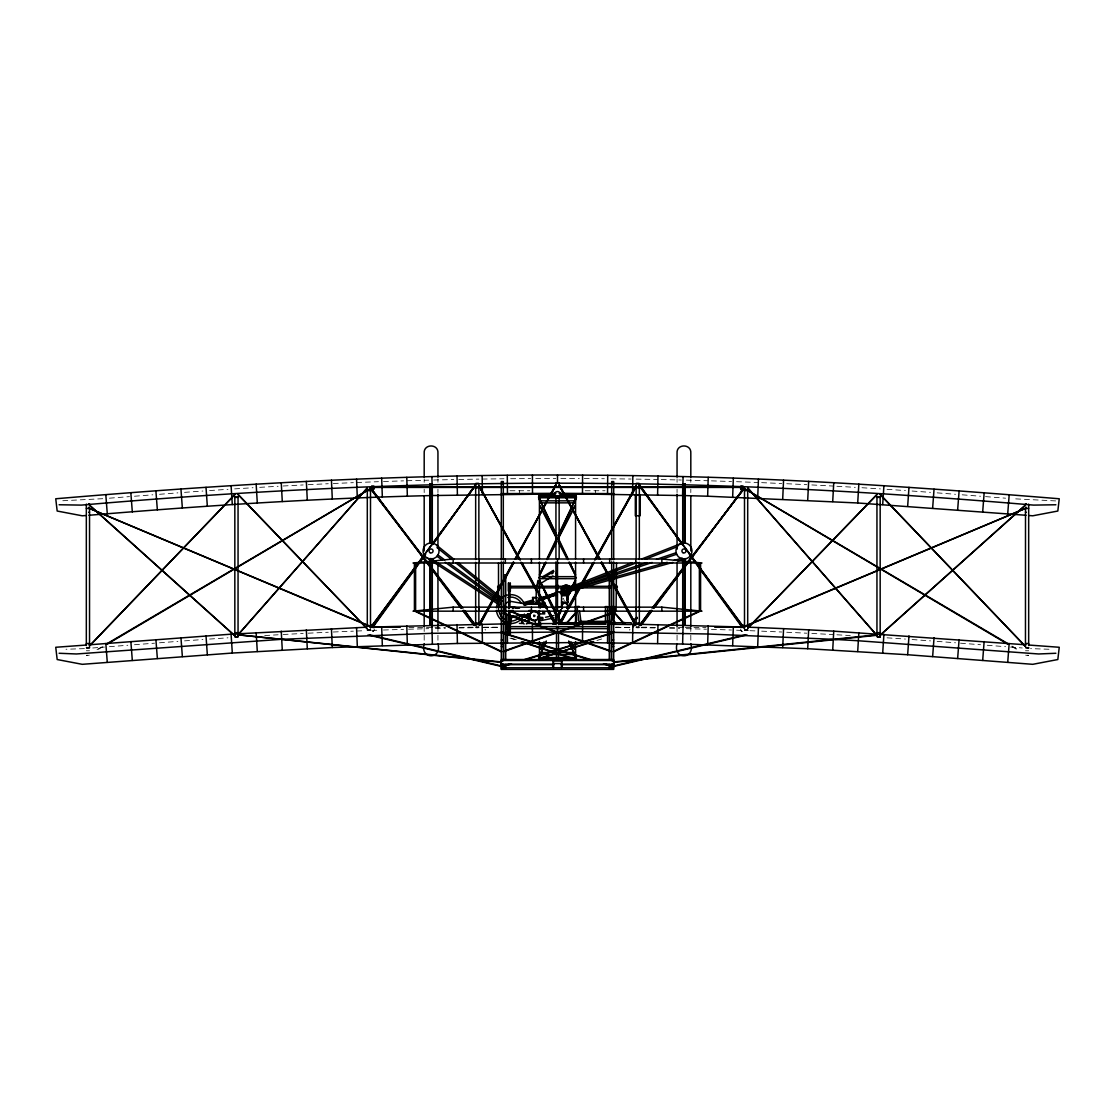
<?xml version="1.0" encoding="UTF-8"?>
<svg xmlns="http://www.w3.org/2000/svg" width="1115" height="1115" viewBox="0 0 1115 1115"><rect width="100%" height="100%" fill="white"/><g stroke="black" fill="none" stroke-linecap="round" stroke-linejoin="round"><path stroke-width="0.75" stroke-dasharray="5 3.75" d="M564.079 600.79L564.357 600.037M373.706 631.257C370.11 631.634 376.145 631.257 373.915 628.567M97.019 649.613L102.998 646.073M98.496 649.292L102.984 646.644M741.294 631.257C745.182 631.271 738.688 632.038 741.085 628.567M87.137 655.035L86.329 655.62L89.325 655.16M596.929 640.498L603.494 638.393M562.796 599.271L563.591 599.131M102.747 498.698L59.346 500.914M109.423 498.182L129.465 496.621M134.469 496.231L152.825 494.809M159.501 494.293L177.87 492.858M84.392 648.623L66.022 649.251M92.74 647.982L104.42 647.076M109.423 646.686L127.793 645.264M134.469 644.735L154.497 643.188M159.501 642.798L177.87 641.376M184.546 492.356L202.916 491.032M184.546 640.874L202.916 639.536M209.592 490.558L227.962 489.318M209.592 639.062L227.962 637.822M234.652 488.886L253.021 487.729M259.711 487.339L278.095 486.279M264.729 635.55L278.095 634.783M283.112 486.001L303.169 484.941M283.112 634.505L303.169 633.445M308.186 484.69L328.256 483.729M308.186 633.195L328.256 632.247M333.274 483.506L353.344 482.656M333.274 632.01L353.344 631.16M356.688 482.502L378.445 481.694M356.688 631.02L365.051 630.7M371.755 630.449L378.445 630.198M383.462 481.513L403.546 480.858M383.462 630.017L403.546 629.362M406.891 480.746L428.648 480.147M408.564 629.208L428.648 628.665M433.665 480.021L453.749 479.575M435.338 628.498L445.387 628.275M458.767 479.464L478.865 479.115M458.767 627.982L473.833 627.717M482.21 479.06L503.966 478.781M482.21 627.564L498.949 627.355M510.67 478.725L530.754 478.572M535.771 478.544L555.827 478.502M509.959 490.753L529.834 490.753M585.166 490.753L605.041 490.753M468.063 627.188L473.262 627.188M483.687 627.188L499.325 627.188M615.675 627.188L619.159 627.188M641.738 627.188L646.937 627.188M408.954 627.48L433.289 627.48M435.017 627.48L445.443 627.48M459.338 627.48L473.234 627.48M483.659 627.48L499.297 627.48M615.703 627.48L631.341 627.48M641.766 627.48L655.662 627.48M669.558 627.48L683.453 627.48M685.195 627.48L706.046 627.48M485.053 629.348L485.457 630.073M629.947 629.348L629.543 630.073M86.329 650.77L89.534 650.77M1025.466 650.77L1028.671 650.77M560.845 478.502L579.229 478.544M584.246 478.572L604.33 478.725M611.034 478.781L631.118 479.032M616.051 627.355L631.118 627.55M636.135 479.115L657.906 479.492M641.167 627.717L657.906 628.01M661.251 479.575L681.335 480.021M669.613 628.275L679.662 628.498M1055.654 500.914L1012.253 498.698M1048.978 649.251L1030.608 648.623M686.352 480.147L708.109 480.746M686.352 628.665L706.436 629.208M711.454 480.858L731.538 481.513M711.454 629.362L731.538 630.017M736.555 481.694L758.312 482.502M736.555 630.198L743.245 630.449M749.949 630.7L758.312 631.02M761.657 482.656L781.726 483.506M761.657 631.16L781.726 632.01M786.744 483.729L806.814 484.69M786.744 632.247L806.814 633.195M811.832 484.941L833.56 486.084M811.832 633.445L833.56 634.588M836.905 486.279L855.289 487.339M836.905 634.783L850.271 635.55M861.979 487.729L880.348 488.886M887.038 489.318L905.408 490.558M887.038 637.822L905.408 639.062M912.084 491.032L930.454 492.356M912.084 639.536L930.454 640.874M937.13 492.858L955.499 494.293M962.175 494.809L980.531 496.231M985.535 496.621L1005.577 498.182M937.13 641.376L955.499 642.798M960.503 643.188L980.531 644.735M987.207 645.264L1005.577 646.686M1010.58 647.076L1022.26 647.982M562.796 598.574L563.591 598.713M511.506 638.142L518.071 640.317M509.862 638.087L518.071 640.79M1025.675 655.16L1028.671 655.62L1027.863 655.035M1012.002 646.073L1017.981 649.613M1012.016 646.644L1016.504 649.292M690.812 478.865L690.812 482.293M690.812 489.137L690.812 492.565M690.812 626.477L690.812 641.906M677.056 478.865L677.056 482.293M677.056 489.137L677.056 492.565M677.056 626.477L677.056 641.906M595.535 490.753L595.535 493.973M519.465 490.753L519.465 493.973M437.944 478.865L437.944 482.293M437.944 489.137L437.944 492.565M437.944 626.477L437.944 641.906M424.188 478.865L424.188 482.293M424.188 489.137L424.188 492.565M424.188 626.477L424.188 641.906"/><path stroke-width="1.5" d="M429.86 483.757L429.86 543.339L429.86 483.743L431.073 485.875M432.272 558.601L432.272 626.895L432.272 558.685M432.272 483.701L432.272 543.339L432.272 483.701L431.923 485.234M682.728 483.701L682.728 543.339L682.728 483.701L683.077 485.234M685.14 483.743L685.14 543.339L685.14 483.757L683.927 485.875M682.868 485.917L682.617 495.534L582.49 494.029L582.587 475.115C406.696 473.764 230.944 483.826 55.75 498.767L57.172 511.032L82.245 515.799L85.59 515.548M1029.201 645.069L1059.25 647.271L1057.828 659.536L1032.755 664.317L907.666 654.728L807.706 648.721L682.617 644.038L582.49 642.533L582.546 632.916M831.623 639.243L707.969 634.003L582.546 631.801L582.574 627.898M582.574 627.132L582.587 624.288M607.536 494.21L607.619 484.607M1055.891 504.761L1033.577 505.109C891.902 493.039 749.851 484.663 607.633 483.492L607.717 475.311L582.587 475.115M607.536 642.728L607.619 633.111M607.633 631.996L607.675 628.093M607.689 627.313L607.717 624.484M556.747 535.102L539.576 499.227L556.747 536.217M568.706 640.958L575.424 656.108L568.706 642.073M632.567 494.53L632.707 484.914M632.721 483.799L632.846 475.617L607.717 475.311M632.567 643.034L632.846 624.135L745.057 627.076M657.599 494.962L657.975 476.063C791.971 478.349 925.715 487.854 1059.25 498.767L1057.828 511.032L1032.755 515.799L1029.41 515.548M657.599 643.48L657.975 624.567M682.896 484.802L683.091 476.621M682.617 644.038L683.091 625.139M1026.079 515.283L857.7 502.976L707.649 496.217L708.22 477.318M707.649 644.721L707.941 635.118M707.969 634.003L708.22 625.822M544.691 612.874L544.482 611.619M732.666 497.025L733.336 478.126M732.666 645.543L733.336 626.644M757.684 497.973L758.451 479.074M757.684 646.477L758.451 627.578L748.402 627.201M782.702 499.032L783.134 489.429M783.19 488.314L783.552 480.147M782.702 647.536L783.552 628.651L758.451 627.578M807.706 500.217L808.654 481.332M807.706 648.721L808.654 629.836L783.552 628.651M832.71 501.527L833.755 482.656M832.71 650.045L833.24 640.442M833.295 639.327L833.755 631.16L1025.87 644.804M857.7 502.976L858.843 484.091M857.7 651.481L858.285 641.878M1055.891 653.265L1038.609 653.975L858.341 640.763L858.843 632.609M372.535 627.188L89.493 508.426L372.48 627.48M882.69 504.538L883.317 494.935M883.387 493.834L883.916 485.666M882.69 653.042L883.916 634.17M545.556 562.74L539.576 575.215L544.803 563.187M546.294 642.073L539.576 656.108L546.294 640.958M558.253 535.102L575.424 499.227L558.253 536.217M572.441 587.48L575.424 580.121L572.441 586.365M86.329 508.301L89.534 508.649M907.666 506.224L908.99 487.353M907.666 654.728L908.335 645.139M908.418 644.024L908.99 635.871M563.005 593.194L562.74 592.065M562.754 592.706L564.232 591.229M564.915 592.553L564.176 591.173M567.354 588.107L567.66 586.95L569.305 586.894M569.514 587.953L569.249 586.825M932.642 508.036L934.049 489.178M932.642 656.54L934.049 637.682M957.632 509.973L958.384 500.384M958.468 499.283L959.095 491.116M957.632 658.477L958.384 648.902M958.468 647.787L959.095 639.634M982.677 511.924L984.141 493.067M982.677 660.428L983.416 650.839M983.5 649.724L984.141 641.571M1007.709 513.862L1009.173 495.004M1007.709 662.366L1009.173 643.522M536.287 587.87L536.106 604.274M556.747 615.996L539.576 580.121L552.273 607.759M569.444 562.74L575.424 575.215L570.197 563.187M501.304 662.394L237.829 634.797L501.304 661.906M877.198 634.783L613.696 661.906M615.591 622.728L613.487 620.344L615.201 606.672L613.194 606.672L611.187 622.728L610.281 621.71M538.629 617.055A4.418 4.418 0 0 1 531.242 619.048A4.418 4.418 0 0 1 533.221 611.661A4.418 4.418 0 0 1 538.629 617.055L538.183 618.128L538.629 614.769M544.106 612.985L544.12 611.745M568.329 589.445L568.329 590.574M371.379 625.417L372.103 624.609L374.431 625.417M740.569 625.417L741.294 624.609L743.621 625.417M636.177 486.001L595.968 559.34M742.52 627.48L1025.507 508.426L1025.466 645.585M1025.493 508.649L1028.671 508.301M565.04 586.755L566.685 585.71M565.263 592.664L565.653 594.309M566.991 587.354L566.991 586.156M566.991 593.863L566.991 592.664M542.949 612.985L542.949 611.619M742.451 487.353L1009.005 644.317M561.667 590.044L562.281 589.068M538.183 618.616L538.183 617.822M538.545 618.323L537.778 619.327L539.019 617.166M536.803 585.905L538.796 582.392M547.047 558.504L556.747 538.224M547.047 559.619L556.747 539.339M554.517 623.801L556.747 619.118M558.253 615.996L561.235 609.752M567.214 597.278L570.197 591.034M555.256 623.355L556.747 620.233M561.235 610.881L558.253 617.111L558.141 614.936M567.214 598.393L570.95 590.602M540.357 572.608L545.806 561.988M547.367 558.963L556.72 540.747M558.281 537.723L574.643 505.848M540.357 573.668L545.806 563.047M548.148 558.49L556.72 541.806M558.281 538.768L574.643 506.907M540.357 648.428L543.479 642.365M552.831 624.149L556.72 616.567M558.281 613.529L559.841 610.504M566.852 596.846L569.974 590.769M571.521 587.744L574.643 581.668M540.357 649.488L544.245 641.892M553.597 623.689L556.72 617.626M558.281 614.588L560.622 610.03M566.852 597.891L570.755 590.309M572.302 587.271L574.643 582.727M563.005 586.825L562.74 587.953M564.957 588.051L563.591 588.804L562.796 587.898M569.249 593.194L569.514 592.065M479.701 624.456L487.157 610.783M488.816 607.731L513.667 562.113M515.325 559.075L555.939 484.565L516.161 558.559M479.701 625.473L513.667 563.117M559.981 623.843L579.229 588.804M580.901 585.765L593.459 562.908M595.131 559.869L636.135 485.234L636.135 486.823L595.48 559.312M560.817 623.313L567.507 611.132M569.18 608.079L580.901 586.755M582.574 583.716L594.295 562.392M513.207 562.085L478.865 624.874L513.207 563.075M514.893 559.061L555.939 485.206L515.729 558.545M565.849 611.187L559.061 624.247L566.685 610.658M567.535 608.163L592.943 562.866M594.63 559.841L636.191 486.224M568.385 607.633L593.793 562.336M498.503 610.839L499.297 610.839L498.503 610.839L498.503 563.005M616.497 563.005L616.093 611.09M564.859 592.497L564.009 593.347M569.458 587.898L568.608 588.748M637.278 617.375L633.571 619.842L633.445 626.714L634.184 620.093L637.376 618.379M373.567 625.487L424.606 555.047M432.773 543.786L475.659 484.607L432.773 544.594M374.584 624.902L425.637 554.462M537.89 580.469L537.109 585.222M640.386 625.529L651.829 610.337M653.92 607.577L744.499 487.45L653.92 608.372M641.418 624.944L651.829 611.132M508.733 607.884L509.625 607.006M649.961 610.978L639.341 625.571L651.021 610.379M652.094 608.219L744.499 488.077L653.153 607.619M639.299 485.304L744.499 628.4L639.341 486.056L639.341 484.607L682.227 543.786M370.459 488.133L462.906 608.219M566.615 594.309L566.615 592.218M567.312 622.728L575.856 613.041M574.657 622.728L576.762 620.344L575.061 606.672L579.047 606.421M542.866 613.083L542.81 611.508M556.929 570.796L556.956 572.873M556.942 614.936L556.942 617.027M561.835 589.528L563.479 589.152M563.925 590.49L562.281 590.95L561.667 589.974M568.329 589.528L570.42 589.528M568.329 590.49L570.42 590.49M541.792 582.769L552.984 575.939M542.587 576.831L553.43 570.378M543.186 577.849L553.974 571.424M551.744 573.877L553.082 573.082M105.995 644.317L372.549 487.353M107.472 643.996L372.075 487.729M475.868 483.38L478.656 483.339M562.95 586.894L564.065 586.615M569.305 593.138L568.19 593.403M636.344 483.339L639.132 483.38M613.696 651.258L699.119 611.173M613.696 651.801L700.248 611.173M88.74 508.008L89.534 507.52L88.74 507.325M591.995 641.599L540.831 658.185L593.64 641.543M414.418 563.005L414.418 611.062L415.616 610.936L415.616 563.005M742.465 627.188L1025.466 508.356M524.036 605.194L533.695 601.403M538.531 599.508L556.246 592.539M564.302 589.389L567.521 588.121M570.741 586.852L631.954 562.81M641.627 559.019L681.892 543.2A8.028 8.028 0 0 1 691.718 553.04A8.028 8.028 0 0 1 678.282 556.636A8.028 8.028 0 0 1 681.878 543.2M537.318 601.682L556.65 594.1M559.869 592.832L637.195 562.476M645.237 559.312L677.46 546.657M503.311 651.271L611.689 612.915M503.311 651.787L611.689 613.431M525.221 603.41L531.785 601.208M538.35 599.006L556.399 592.943M571.173 587.981L574.448 586.88M577.737 585.779L646.658 562.629M656.498 559.326L676.192 552.706M525.75 604.929L530.67 603.285M537.235 601.069L555.284 595.006M565.138 591.703L652.122 562.49M661.976 559.186L676.735 554.225M565.57 585.71L567.075 586.156M565.57 592.218L566.685 592.218M503.311 665.934L509.889 663.941M524.663 659.453L611.689 632.986M503.311 666.436L511.52 663.941M526.308 659.453L611.689 633.487M573.89 658.728L523.005 641.933M523.423 602.658L533.444 599.842M538.461 598.434L556.859 593.278M560.19 592.344L667.188 562.336M673.864 560.469L682.227 558.127M523.939 604.163L533.974 601.347M537.318 600.414L557.375 594.783M560.72 593.849L672.721 562.448M677.739 561.04L686.087 558.699M558.336 497.764L559.145 497.541L559.145 558.434M88.74 504.189L89.534 503.882L88.74 503.687M613.696 665.948L745.196 634.853M613.696 666.436L747.008 634.923M568.775 589.152L569.974 589.152M699.384 563.005L699.384 610.936L700.582 611.062L700.582 563.005M700.582 611.062L699.384 610.936M545.528 617.278L554.016 615.508M538.503 621.153L554.155 617.891M556.733 482.628C554.043 483.171 561.04 483.171 558.336 482.628M476.467 627.104C473.777 627.634 480.746 627.508 478.07 627.076M511.339 611.438L509.625 611.187M533.291 611.243L535.576 611.257L530.782 610.365M510.823 616.72L530.294 614.309M556.733 626.449C554.057 626.923 561.026 626.923 558.336 626.449M575.563 610.658L575.438 612.915L567.131 622.323L564.901 622.728M498.907 611.02L498.907 611.09M616.093 610.95L616.497 610.839M636.93 627.076C634.254 627.508 641.223 627.634 638.533 627.104M1026.26 503.687L1025.466 503.882L1026.26 504.189M537.374 619.299L542.796 618.741L542.796 617.529L537.374 617.139M613.696 662.394L877.198 635.271M453.15 558.991L413.01 563.005L701.99 563.005L661.85 558.991L453.15 558.991L453.15 563.005M453.15 607.159L413.01 611.173L701.99 611.173L661.85 607.159L453.15 607.159L453.15 611.173M88.921 515.283C202.665 505.792 316.59 498.266 430.711 495.576M85.799 645.069L55.75 647.271L57.172 659.536L82.245 664.317L232.31 653.042L332.298 647.536L457.401 643.48L582.49 642.533M89.13 644.804L231.084 634.17L366.598 627.201M564.065 593.403L562.95 593.138M280.032 639.425L76.391 653.975L59.109 653.265M607.633 483.492C431.993 481.443 256.38 489.931 81.423 505.109L59.109 504.761M1026.26 507.325L1025.535 507.464L1026.26 508.008M283.377 639.243L432.104 633.306L582.546 631.801M557.5 611.09L557.5 558.991M369.943 627.076L507.283 623.815M554.183 493.973L432.383 495.534L432.132 485.917M501.304 483.492L503.311 483.464M501.304 493.638L555.827 493.318M501.304 631.884L503.311 631.87M557.5 623.564L532.413 623.62L532.426 627.132M555.939 486.405L556.733 486.405M558.336 486.405L559.145 486.405M371.63 486.697L374.194 486.697M740.806 486.697L743.37 486.697M374.18 486.948L740.82 486.948M476.467 487.046L475.659 487.046L475.659 559.549M478.07 487.046L478.865 487.046L478.865 559.549M555.939 487.074L559.145 487.074M636.93 487.046L636.135 487.046L636.135 559.549M638.533 487.046L639.341 487.046L639.341 559.549M374.305 487.422L740.695 487.422M475.659 487.715L478.865 487.715M636.135 487.715L639.341 487.715M369.692 489.959L370.501 489.959L370.501 626.323M745.308 489.959L744.499 489.959L744.499 626.323M367.295 490.628L370.501 490.628M744.499 490.628L747.705 490.628M517.374 493.973L555.577 493.973M559.423 493.973L597.626 493.973M554.113 494.363L538.88 494.363L538.88 496.9L540.19 496.9M560.887 494.363L576.12 494.363L576.12 496.9L574.81 497.179M539.507 495.771L575.493 495.771M538.88 496.44L540.19 497.179M576.12 496.44L574.866 497.179L540.134 497.179M235.641 496.691L234.833 496.691L234.833 634.783L235.641 634.783M237.244 496.691L238.053 496.691L238.053 633.055M877.756 496.691L876.948 496.691L876.948 633.055M879.359 496.691L880.167 496.691L880.167 634.783L879.359 634.783M234.833 497.36L238.053 497.36M876.948 497.36L880.167 497.36M539.507 497.778L575.493 497.778L575.354 495.771M539.507 500.844L575.493 500.844M539.646 502.851L575.354 502.851M88.74 512.231L89.534 512.231M1025.466 512.231L1026.26 512.231M555.939 573.431L556.733 573.431M539.507 576.664L575.493 576.664L575.493 578.671L539.507 578.671M538.629 577.668L539.423 577.668M575.577 577.668L576.371 577.668M503.715 577.904L505.722 577.904M609.278 577.904L611.285 577.904M510.336 586.281L611.689 586.281M498.503 586.685L499.297 586.685M557.096 586.685L557.904 586.685M615.703 586.685L616.497 586.685M498.503 587.089L499.297 587.089M557.096 587.089L557.904 587.089M615.703 587.089L616.497 587.089M498.503 587.48L499.297 587.48M557.096 587.48L557.904 587.48M615.703 587.48L616.497 587.48M510.336 587.884L611.689 587.884M498.503 588.218L499.297 588.246M557.096 588.246L557.904 588.218M615.703 588.246L616.497 588.218M557.542 591.898L561.556 591.898L561.556 608.316M561.556 594.908L567.981 594.908L567.981 602.936L561.556 602.936M561.556 595.703L567.981 595.703M532.496 597.459L536.872 597.459M532.496 597.863L536.942 597.863M561.556 602.128L567.981 602.128M527.688 602.671L528.482 602.671M532.496 602.671L533.304 602.671M526.879 603.076L537.165 603.076M538.001 603.076L545.319 603.076M545.319 604.274L526.879 604.274L512.802 601.724A7.624 7.624 0 0 0 505.43 603.703M539.521 605.083L544.747 605.083M539.521 606.685L544.747 606.685M539.521 613.905L544.747 613.905M522.224 615.173L523.827 615.173M526.656 615.173L529.067 615.173M526.768 617.18L529.067 617.18M526.768 617.389L529.067 617.389M522.642 621.403L521.834 622.602M527.451 621.403L528.663 621.403L528.663 622.602M580.762 621.348L609.487 621.348M522.642 622.602L521.43 623.41M527.841 622.602L529.067 623.41M555.939 622.407L559.145 622.407M475.659 623.048L478.865 623.048M505.611 622.923L506.405 622.923M539.521 622.923L540.329 622.923M636.135 623.048L639.341 623.048M521.43 623.243L523.046 623.243M527.451 623.243L529.067 623.243M505.611 623.327L506.405 623.327M519.423 623.41L523.046 623.41M527.451 623.41L531.075 623.41M367.295 625.961L370.501 625.961M744.499 625.961L747.705 625.961M374.278 627.188L400.327 627.188M714.673 627.188L740.722 627.188M234.833 632.679L238.053 632.679M876.948 632.679L880.167 632.679M501.304 639.954L503.311 639.954M611.689 639.954L613.696 639.954M86.329 643.522L89.534 643.522M1025.466 643.522L1028.671 643.522M501.304 644.08L503.311 644.08M611.689 644.08L613.696 644.08M501.304 646.519L503.311 646.519M611.689 646.519L613.696 646.519M539.646 652.484L575.354 652.484M539.507 654.491L575.493 654.491M539.507 657.557L575.493 657.557L575.493 659.564M540.134 658.157L574.866 658.157M501.304 659.523L613.696 659.523M501.304 660.498L613.696 660.498M502.712 661.376L500.844 661.376L500.844 664.582L503.311 664.582L501.304 664.122M612.288 661.376L614.156 661.376L614.156 664.582L611.689 664.582L613.696 664.122M553.486 663.592L561.514 663.592M501.304 664.317L553.179 664.317M561.821 664.317L613.696 664.317M505.987 664.582L554.071 664.582M560.929 664.582L609.013 664.582M553.486 667.272L553.082 660.498M561.514 667.272L561.918 660.498M501.304 667.787L613.696 667.787M559.173 493.318L613.696 493.638M560.845 493.973L582.49 494.029M559.005 623.731L574.169 623.773M606.044 624.233L559.005 623.996L559.005 622.728L631.243 622.728L631.243 624.539L607.717 624.247M611.689 631.87L613.696 631.884M611.689 483.464L613.696 483.492M632.846 475.617L657.975 476.063M684.289 495.576L707.649 496.217M808.654 629.836L833.755 631.16M834.968 639.425L858.341 640.763M564.232 588.79L563.117 588.413M569.458 592.121L568.093 591.173L567.34 592.553M611.215 606.421L613.194 606.672M614.7 610.658L614.825 612.915L623.132 622.323L625.348 622.728M517.82 608.358L510.823 607.09L509.416 607.675A2.007 2.007 0 0 0 509.095 608.093M519.506 608.26L511.45 606.769L512.51 607.368M529.067 610.449L535.493 611.647M562.88 591.006L561.835 590.49M415.616 610.936L414.418 611.062M369.804 634.853L501.304 665.948M367.992 634.923L501.304 666.436M556.733 497.764L555.939 497.541A3.206 3.206 0 0 1 555.939 491.98A3.206 3.206 0 0 1 560.747 494.767A3.206 3.206 0 0 1 555.939 497.541L555.939 558.434M503.311 632.986L590.337 659.453M605.111 663.941L611.689 665.934M503.311 633.487L588.692 659.453M603.48 663.941L611.689 666.436M566.169 594.462L565.18 593.863M521.36 641.878L573.89 659.202M503.311 612.915L611.689 651.271M503.311 613.431L611.689 651.787M510.196 611.424L533.123 620.567M532.928 620.065L509.82 610.825M533.012 620.525L530.893 619.243M415.881 611.173L501.304 651.258M414.752 611.173L501.304 651.801M568.093 588.845L567.298 588.051M742.924 487.729L1007.528 643.996M564.009 586.671L564.901 588.107M568.246 593.347L567.354 591.912M430.78 558.448L498.642 602.616M426.961 557.862L497.875 604.009M437.833 554.894L444.76 559.953M448.927 562.977L500.259 600.4M436.899 556.204L442.446 560.246M445.22 562.267L499.339 601.71M436.648 545.221L454.014 559.34M458.028 562.601L502.126 598.434M436.982 547.563L451.659 559.479M455.659 562.727L500.997 599.563M614.393 613.041L622.951 622.728M465.039 610.978L475.659 625.571L463.979 610.379M461.847 607.619L370.501 488.872L370.501 487.45L461.08 607.577M463.171 610.337L474.614 625.529M461.08 608.372L370.431 487.757M463.171 611.132L473.582 624.944M690.394 555.047L741.433 625.487M682.227 544.594L639.271 484.927M689.363 554.462L740.416 624.902M520.37 559.841L478.865 485.847L519.52 559.312M522.057 562.866L547.465 608.163M549.151 611.187L555.981 624.191L548.315 610.658M521.207 562.336L546.615 607.633M600.107 559.061L559.061 485.206L599.271 558.545M601.793 562.085L636.135 624.874L601.793 563.075M519.911 559.869L478.865 485.22L519.074 559.34M521.583 562.908L536.663 590.337M538.336 593.375L555.089 623.843M520.747 562.392L536.663 591.326M538.336 594.379L545.876 608.079M547.563 611.132L554.253 623.313M599.703 559.103L559.145 484.635L598.88 558.587M601.361 562.141L608.818 575.828M611.299 580.385L626.198 607.745M627.857 610.783L635.299 624.456M601.361 563.159L635.299 625.473M540.357 505.848L556.72 537.723M558.281 540.747L567.633 558.963M569.194 561.988L574.643 572.608M540.357 506.907L556.72 538.768M558.281 541.806L566.852 558.49M569.194 563.047L574.643 573.668M541.137 583.187L556.72 613.529M558.281 616.567L562.169 624.149M571.521 642.365L574.643 648.428M540.357 582.727L556.72 614.588M558.281 617.626L561.403 623.689M570.755 641.892L574.643 649.488M539.521 606.769L540.287 608.163M558.253 538.224L567.953 558.504M558.253 539.339L567.953 559.619M558.253 619.118L560.483 623.801M553.765 610.881L556.009 615.55M558.253 620.233L559.744 623.355M579.633 611.201L580.831 620.734L579.075 622.728L577.068 606.672M575.424 499.227L575.424 500.342M575.424 580.121L575.424 581.236M539.576 574.1L539.576 575.215M539.576 654.993L539.576 656.108M155.905 491.116L156.532 499.283M156.616 500.384L157.368 509.973M155.905 639.634L156.532 647.787M156.616 648.902L157.368 658.477M130.859 493.067L132.323 511.924M130.859 641.571L131.5 649.724M131.584 650.839L132.323 660.428M105.827 495.004L107.291 513.862M105.827 643.522L107.291 662.366M180.951 489.178L182.358 508.036M180.951 637.682L182.358 656.54M206.01 487.353L207.334 506.224M206.01 635.871L206.582 644.024M206.665 645.139L207.334 654.728M575.424 574.1L575.424 575.215M575.424 654.993L575.424 656.108M539.576 499.227L539.576 500.342M539.576 580.121L539.576 581.236M231.084 485.666L231.613 493.834M231.683 494.935L232.31 504.538M231.084 634.17L232.31 653.042M256.157 484.091L257.3 502.976M256.157 632.609L256.659 640.763M256.715 641.878L257.3 651.481M281.245 482.656L282.29 501.527M281.245 631.16L281.705 639.327M281.76 640.442L282.29 650.045M306.346 481.332L307.294 500.217M306.346 629.836L307.294 648.721M331.448 480.147L331.81 488.314M331.866 489.429L332.298 499.032M331.448 628.651L332.298 647.536M356.549 479.074L357.316 497.973M356.549 627.578L357.316 646.477M381.664 478.126L382.334 497.025M381.664 626.644L382.334 645.543M406.78 477.318L407.351 496.217M406.78 625.822L407.031 634.003M407.059 635.118L407.351 644.721M431.909 476.621L432.104 484.802M431.909 625.139L432.383 644.038M457.025 476.063L457.401 494.962M457.025 624.567L457.401 643.48M482.154 475.617L482.279 483.799M482.293 484.914L482.433 494.53M482.154 624.135L482.433 643.034M507.283 475.311L507.367 483.492M507.381 484.607L507.464 494.21M507.283 624.484L507.311 627.313M507.325 628.093L507.367 631.996M507.381 633.111L507.464 642.728M532.413 475.115L532.51 494.029M532.426 627.898L532.454 631.801M532.454 632.916L532.51 642.533M1028.671 504.119L1028.671 645.585M747.705 489.959L747.705 626.323M690.812 477.15L690.812 453.178C691.537 443.561 676.317 443.561 677.056 453.178L677.056 477.15M690.812 495.994L690.812 550.963M690.812 563.005L690.812 626.477M690.812 643.606C695.314 659.857 672.54 659.857 677.056 643.606M677.056 494.279L677.056 549.235M677.056 563.005L677.056 626.477M661.85 558.991L661.85 563.005M661.85 607.159L661.85 611.173M639.341 562.322L639.341 625.153M636.135 562.322L636.135 623.424M635.773 558.991L635.773 563.005M635.773 607.159L635.773 611.173M617.306 586.281L617.306 587.884M615.703 585.082L615.703 589.096M613.696 559.8L613.696 481.555L611.689 481.555L611.689 559.8M613.696 561.849L613.696 669.404L501.304 669.404L501.304 561.849M611.689 561.835L611.689 659.759M611.689 665.641L611.689 667.787M611.285 659.509L611.285 574.852L609.278 574.852L609.278 659.564M611.285 664.303L611.285 667.787M609.682 558.991L609.682 563.005M609.682 607.159L609.682 611.173M609.278 664.331L609.278 667.787M607.466 621.919L607.466 606.574L605.459 606.574L605.459 621.919M583.591 558.991L583.591 563.005M583.591 607.159L583.591 611.173M574.866 498.154A207.599 28.892 0 0 1 575.577 494.767L575.577 558.671M575.577 562.127L575.577 586.309M575.577 589.765L575.577 622.574M575.577 641.571L575.577 658.84M562.322 665.181L562.322 665.976M561.514 667.578L561.514 660.791L553.486 660.791L553.486 667.578M559.145 610.63L559.145 617.585L555.939 617.585L555.939 561.918M558.504 659.174L558.504 631.592L557.5 631.592L556.496 631.592L556.496 659.174M557.904 585.082L557.904 589.096M557.5 475.06L557.5 483.241M557.5 627.843L557.5 631.745M557.096 585.082L557.096 589.096M552.678 665.181L552.678 665.976M539.646 495.771L539.646 497.778M540.134 498.154A207.599 28.892 0 0 0 539.423 494.767L539.423 558.671M539.423 562.127L539.423 607.034M539.423 610.49L539.423 624.302M539.423 641.571L539.507 659.564M538.921 603.076L538.921 607.773M538.921 611.201L538.921 623.327L540.928 623.327L540.928 624.121L535.312 624.135L535.312 620.191M532.942 597.459L532.942 603.076M532.705 597.863L532.705 603.076M531.409 558.991L531.409 563.005M531.409 607.159L531.409 611.173M528.259 613.724L528.259 614.978M528.259 617.389L528.259 622.602M527.451 613.766L527.451 614.978M522.238 618.727L522.238 622.602M510.628 624.316L510.628 620.275A3.986 3.986 0 0 1 514.015 616.274A4.976 4.976 0 0 0 510.628 621.877M510.336 583.075L510.336 591.103M510.336 621.626L510.336 633.668M509.931 583.075L509.931 607.382M509.931 610.783L509.931 633.668M508.733 583.075L508.733 607.382M508.733 610.783L508.733 633.668M508.329 583.075L508.329 591.103M508.329 621.626L508.329 633.668M507.018 623.327L507.018 615.703A7.624 7.624 0 0 1 505.43 614.49M505.722 659.564L505.722 574.852L503.715 574.852L503.715 659.509M505.722 664.331L505.722 667.787M505.318 558.991L505.318 563.005M505.318 607.159L505.318 611.173M503.715 664.303L503.715 667.787M503.311 559.8L503.311 481.555L501.304 481.555L501.304 559.8M503.311 561.835L503.311 659.759M503.311 665.641L503.311 667.787M501.471 667.787L501.471 669.404M499.297 585.082L499.297 589.096M497.694 586.281L497.694 587.884M479.227 558.991L479.227 563.005M479.227 607.159L479.227 611.173M478.865 562.322L478.865 623.424M475.659 562.322L475.659 625.153M437.944 477.15L437.944 453.178C438.683 443.561 423.463 443.561 424.188 453.178L424.188 477.15M437.944 494.279L437.944 547.521M437.944 563.005L437.944 626.477M437.944 643.606C442.46 659.857 419.686 659.857 424.188 643.606M424.188 495.994L424.188 550.963M424.188 563.005L424.188 626.477M367.295 489.959L367.295 626.323M89.534 508.301L89.534 645.585M86.329 504.119L86.329 645.585M524.231 623.982A3.916 3.916 0 0 1 522.043 617.947A3.916 3.916 0 0 1 528.454 617.947A3.916 3.916 0 0 1 526.266 623.982M371.42 488.718A1.505 1.505 0 0 1 374.389 488.718M740.611 488.718A1.505 1.505 0 0 1 743.58 488.718M743.58 625.808A1.505 1.505 0 0 1 740.611 625.808M374.389 625.808A1.505 1.505 0 0 1 371.42 625.808M512.914 610.295A2.411 2.411 0 0 1 508.733 610.295M508.496 608.469A2.411 2.411 0 0 1 513.151 608.469M512.245 610.518A2.007 2.007 0 0 1 509.402 610.518M511.339 607.159A2.007 2.007 0 0 1 512.566 608.093M511.632 610.49A1.603 1.603 0 0 1 510.029 610.49M504.217 612.902A7.624 7.624 0 0 1 503.464 611.062M503.464 607.118A7.624 7.624 0 0 1 504.217 605.278M521.235 615.104A12.014 12.014 0 0 1 510.823 621.111M504.816 619.494A12.014 12.014 0 0 1 499.227 612.205M499.227 605.989A12.014 12.014 0 0 1 502.335 600.595M507.715 597.487A12.014 12.014 0 0 1 521.235 603.09M524.398 614.031A14.439 14.439 0 0 1 496.44 610.351M496.44 607.842A14.439 14.439 0 0 1 524.775 605.361M566.838 597.724A2.397 2.397 0 0 1 566.838 600.121M567.201 597.515A2.815 2.815 0 0 1 567.201 600.33M562.49 608.414A3.206 3.206 0 0 1 562.49 603.87A3.206 3.206 0 0 1 567.033 603.87A3.206 3.206 0 0 1 567.033 608.414M565.835 603.55A2.801 2.801 0 0 1 566.741 608.121M562.169 605.069A2.801 2.801 0 0 1 563.688 603.55M540.134 657.181A207.599 28.892 0 0 1 540.231 658.031M538.977 659.718A207.599 28.892 0 0 1 538.977 656.331M538.977 499.004A207.599 28.892 0 0 1 539.423 494.767M574.769 658.031A207.599 28.892 0 0 1 574.866 657.181M576.023 656.331A207.599 28.892 0 0 1 576.023 659.718M575.577 494.767A207.599 28.892 0 0 1 576.023 499.004M429.86 558.601L429.86 625.222L429.86 558.601M682.728 558.601L682.728 626.909L682.728 558.601M685.14 558.601L685.14 625.222L685.14 558.601M370.459 627.773L475.659 485.248L370.459 627.773M237.997 634.867L367.337 487.896L237.997 634.867M89.493 645.919L234.889 494.489L89.493 645.919M747.663 628.316L877.003 494.475L747.705 628.163M880.111 635.271L1025.466 505.109L880.167 635.132M747.663 487.896L876.948 635.439L747.705 487.84M237.997 494.475L367.295 628.86L238.053 494.419M880.111 494.489L1025.466 646.463L880.167 494.433M89.493 505.165L234.833 635.787L89.493 505.165M371.657 486.293C370.013 495.562 378.598 484.272 371.657 486.293M740.848 486.293C739.203 495.562 747.775 484.272 740.848 486.293M524.733 619.898L525.764 620.498L524.733 619.898M541.792 617.808L542.475 618.49L541.792 617.808M414.655 611.048L415.533 610.978L414.71 611.02M533.806 615.355C533.137 618.463 536.914 614.686 533.806 615.355M557.152 610.978L557.904 611.02L557.152 610.978M86.538 647.773L89.534 647.676L86.538 647.773M235.056 636.874L238.053 636.79L235.056 636.874M1025.675 647.564L1028.671 647.913L1025.675 647.564M367.504 630.128L370.501 630.114L367.504 630.128M744.722 630.017L747.705 630.24L744.722 630.017M877.171 636.707L880.167 637L877.171 636.707M558.49 607.327L559.605 607.341L558.49 607.327M700.401 611.006L699.565 610.922L700.359 611.048M640.149 495.283L635.327 495.283L635.327 515.757L640.149 515.757L640.149 495.283M499.297 585.919L498.503 585.919L499.297 585.96M557.904 585.919L557.096 585.919L557.904 585.96M616.497 585.919L615.703 585.919L616.497 585.96M543.005 599.87L541.263 600.26L543.005 599.87M609.083 626.644L505.917 626.644L505.917 628.651L609.083 628.651L609.083 626.644M531.953 620.093A4.822 4.822 0 0 0 539.186 615.912A4.822 4.822 0 0 0 531.953 611.745A4.822 4.822 0 0 0 531.953 620.093M563.674 594.253A4.892 4.892 0 0 0 571.019 590.016A4.892 4.892 0 0 0 563.674 585.765A4.892 4.892 0 0 0 563.674 594.253M562.782 593.361A4.739 4.739 0 0 0 570.699 591.229A4.739 4.739 0 0 0 564.901 585.431A4.739 4.739 0 0 0 562.782 593.361M425.359 556.636A8.028 8.028 0 0 0 438.794 553.04A8.028 8.028 0 0 0 428.968 543.2A8.028 8.028 0 0 0 425.359 556.636M430.069 552.706A2.007 2.007 0 0 0 433.08 550.963A2.007 2.007 0 0 0 430.069 549.221A2.007 2.007 0 0 0 430.069 552.706M682.924 552.706A2.007 2.007 0 0 0 685.934 550.963A2.007 2.007 0 0 0 682.924 549.221A2.007 2.007 0 0 0 682.924 552.706"/></g></svg>
